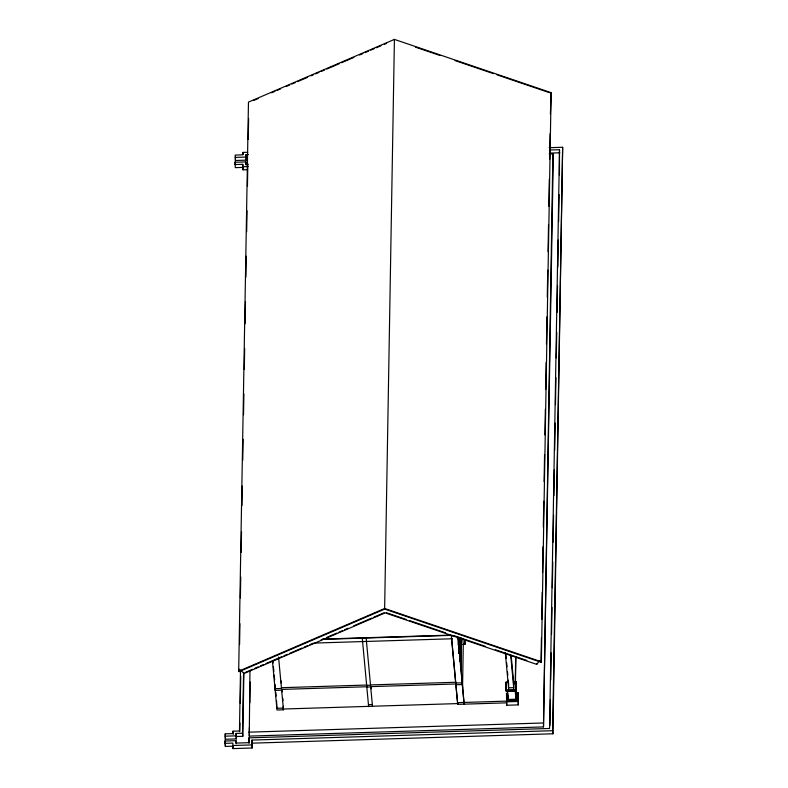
<?xml version="1.0" encoding="UTF-8"?>
<svg xmlns="http://www.w3.org/2000/svg" width="788" height="788" viewBox="0 0 788 788"><rect width="100%" height="100%" fill="white"/><g stroke="black" fill="none" stroke-linecap="round" stroke-linejoin="round"><path stroke-width="1.18" d="M252.239 743.163L552.92 733.786L552.634 730.703L251.953 740.08L252.15 747.999L233.051 748.6L233.09 746.177L225.348 746.423L225.102 741.015L235.947 740.681L236.233 743.764M236.361 736.504L242.812 736.297L242.527 733.214L236.075 733.421L236.311 738.917L225.476 739.262L225.23 733.855L232.972 733.608L233.012 731.195L239.463 730.988L240.498 670.736M247.294 169.686L242.99 169.824L243.029 167.401L235.287 167.647L235.041 162.239L245.886 161.904L246.171 164.988M248.358 154.566L246.004 154.645L246.25 160.141L235.415 160.486L235.169 155.078L242.911 154.832L242.95 152.419L247.727 152.271M225.348 746.423L225.23 733.855M235.366 162.899L235.454 158.161M233.051 748.6L232.805 743.094L225.063 743.34M242.99 169.824L242.743 164.318L235.001 164.564M235.947 740.681L235.907 743.094L248.811 742.69L248.89 737.854L549.571 728.476L559.51 149.7L549.689 150.006M236.311 738.917L236.075 733.421M245.886 161.904L245.846 164.318L247.993 164.249M246.25 160.141L246.004 154.645M238.685 671.209L248.466 102.105L394.414 39.4L551.127 92.669L541.346 661.762L541.001 662.225L384.692 609.094L239.119 671.642L238.685 671.209L384.642 608.494L541.346 661.762M239.119 671.642L239.158 669.179M239.582 644.604L239.946 623.702M240.389 597.895L240.744 576.993M241.167 552.418L241.522 531.516M241.965 505.709L242.31 486.038M242.753 460.222L243.108 439.33M243.531 414.744L243.886 393.852M244.31 369.267L244.664 348.375M245.088 323.789L245.472 301.666M245.895 277.081L246.25 256.189M246.674 231.603L247.028 210.711M247.452 186.126L247.836 164.002M248.259 139.417L248.614 118.525M239.798 731.619L239.946 723.01M240.281 703.329L240.744 676.281M242.527 733.214L243.561 672.991M242.812 736.297L243.906 672.381M549.216 153.995L552.9 153.877L553.265 157.817L543.493 726.92L249.264 736.1L249.954 670.706M249.136 743.36L248.89 737.854M249.264 736.1L249.412 727.491M249.835 702.916L250.19 682.014M252.15 747.999L251.953 740.08M283.335 706.146L283.296 708.087L276.844 708.284L276.578 700.837M272.451 660.846L277.002 709.998L283.463 709.801L283.473 709.023L457.69 703.585L457.67 704.364L506.714 702.837L506.674 705.25L518.287 704.886L518.12 692.75L515.795 692.829M368.489 704.659L372.36 704.531M384.642 608.494L394.414 39.4M458.36 645.145L458.488 637.817M458.468 645.086L458.586 638.122M458.803 644.722L458.931 637.522M458.99 645.234L459.079 637.689M459.453 638.044L459.217 653.459L459.059 652.927M459.158 638.881L460.793 657.842M459.256 653.656L459.532 637.492M459.483 653.252L459.601 646.574L460.596 661.221M459.66 638.142L459.591 645.451M459.818 661.25L459.877 657.911L460.655 657.881M460.153 661.496L460.241 657.891M460.33 661.487L460.389 657.921M460.409 661.487L460.497 657.891M460.606 655.015L461.01 645.165L460.32 638.004M460.714 656.237L460.99 645.205M460.99 638.093L460.931 641.432L460.616 638.034M460.684 670.243L461.128 638.3M460.881 669.682L461.413 638.989M462.211 678.96L462.152 682.832L455.691 683.038M462.369 680.674L462.31 684.545L455.858 684.752M462.546 687.786L463.285 644.426L462.733 638.467M463.965 702.453L458.399 637.817M462.812 644.446L464.969 644.377L465.028 640.506M513.303 681.876L516.396 681.778L516.376 690.721L506.054 691.046L506.073 682.103L508.142 682.034M506.054 691.046L506.073 682.103M506.674 705.25L506.507 693.115L506.714 695.4M516.81 693.765L516.731 692.908L516.692 700.532L507.659 700.818L507.699 693.184M515.736 689.736L515.973 699.212L508.23 699.458L508.29 695.971M508.624 683.954L508.555 687.825L513.717 687.668L513.786 683.797M515.254 682.536L515.687 657.241M515.46 681.837L515.894 656.552M516.376 690.721L516.396 681.778M518.287 704.886L518.12 692.75M240.429 669.928L244.004 673.533L385.174 612.877L536.756 664.392L536.766 663.811M541.001 662.225L541.425 637.699M541.74 619.26L542.203 592.221M542.548 572.551L542.991 546.734M543.326 527.064L543.769 501.247M544.104 481.576L544.567 454.538M544.912 434.868L545.355 409.051M545.69 389.38L546.153 362.342M546.468 343.903L546.931 316.855M547.276 297.184L547.739 270.146M548.054 251.707L548.517 224.659M548.832 206.22L549.295 179.172M549.64 159.501L550.083 133.694M550.418 114.024L551.127 92.669M543.493 726.92L552.9 153.877M549.965 725.413L550.408 699.606M550.743 679.945L551.206 652.907M551.531 634.478L551.994 607.44M552.329 587.779L552.772 561.982M553.107 542.321L553.57 515.283M553.915 495.622L554.358 469.815M554.693 450.155L555.156 423.117M555.471 404.687L555.934 377.659M556.279 357.988L556.722 332.191M557.057 312.531L557.52 285.492M557.835 267.063L558.298 240.025M558.613 221.595L559.076 194.557M559.421 174.897L559.51 149.7M552.634 730.703L562.652 147.277L549.147 147.701M552.92 733.786L562.652 147.277M536.756 664.392L539.632 660.59M253.569 100.529L258.07 98.598M271.604 92.787L274.982 91.329M277.238 90.364L280.617 88.906M286.251 86.493L289.639 85.035M291.895 84.07L295.273 82.612M297.529 81.647L307.675 77.283M311.053 75.835L313.309 74.86M315.564 73.895L318.943 72.447M321.199 71.472L324.577 70.024M326.833 69.048L339.234 63.73M341.49 62.754L353.891 57.425M359.525 55.012L362.904 53.554M365.159 52.589L368.538 51.131M370.793 50.166L374.182 48.708M376.428 47.743L380.939 45.803M384.327 44.355L386.573 43.379M245.787 672.194L252.524 669.288M254.78 668.322L258.149 666.875M260.395 665.909L263.773 664.461M266.019 663.496L281.759 656.729M284.005 655.764L287.374 654.316M289.629 653.35L301.991 648.041M304.237 647.076L307.615 645.628M309.861 644.653L313.24 643.205M321.1 639.826L323.356 638.861M326.724 637.413L336.84 633.069M339.096 632.094L342.465 630.646M344.711 629.681L348.089 628.233M353.704 625.82L371.69 618.087M373.945 617.122L384.061 612.778M235.129 157.403L245.964 157.058M549.985 153.089L559.795 152.783M242.704 166.741L248.082 166.573M324.567 639.029L450.115 635.108M322.41 639.383L452.174 635.335M454.548 635.739L451.317 635.847L457.67 704.364M314.156 643.077L452.489 638.763M457.385 638.605L461.059 638.497M459.108 639.413L459.03 651.41M458.754 644.17L459.522 644.141M281.493 687.697L366.666 685.038M370.537 684.92L455.71 682.26M366.656 685.333L370.527 685.215M281.483 688.476L275.032 688.673L275.091 684.802L275.189 690.386L281.641 690.19M281.651 689.411L366.824 686.752M370.695 686.634L455.868 683.974M366.824 687.047L370.695 686.919M513.412 683.078L516.514 682.979M505.945 689.845L516.268 689.52M514.072 690.682L507.442 690.889L508.23 699.458M507.364 701.093L457.513 702.65L457.532 701.872L457.69 703.585M506.349 701.822L517.962 701.468M248.9 732.16L543.129 722.98M225.191 736.179L236.026 735.834M232.765 745.517L251.864 744.916M415.434 47.122L439.891 55.436M455.04 60.578L493.475 73.648M496.972 74.83L549.384 92.649M386.347 612.69L406.076 619.398M409.563 620.58L445.535 632.813M453.661 635.571L485.004 646.219M495.445 649.775L526.788 660.423M515.933 684.339L515.854 683.482L515.815 691.115L506.782 691.401L506.704 690.544M516.692 700.532L516.613 699.685L507.58 699.961L507.659 700.818M515.185 690.652L515.973 699.212M511.176 655.685L513.884 684.841M510.663 654.7L513.815 688.712M505.906 654.631L506.241 658.275M506.694 663.141L507.029 666.786M507.482 671.642L507.817 675.286M508.27 680.143L508.605 683.787M505.275 652.434L508.654 688.87M464.526 639.6L464.969 644.377M460.507 638.388L461.029 644.101M460.113 638.014L460.911 645.205M459.552 647.716L460.182 654.493M459.502 648.327L459.946 653.124M457.877 636.852L464.122 704.167M459.768 658.876L459.975 661.132M451.672 638.704L457.414 700.68M370.961 686.407L371.187 688.791M366.154 638.014L372.507 706.54M362.283 638.142L368.636 706.659M242.95 152.419L243.137 154.468M242.743 164.318L243.029 167.401M235.041 162.239L235.238 164.298M281.119 680.93L281.434 683.393M281.917 689.48L282.143 691.923M282.705 698.03L283.03 700.63M278.558 657.015L283.463 709.801M272.845 660.6L273.072 663.023M273.406 666.648L273.86 671.494M274.194 675.119L274.648 679.965M275.81 692.485L276.135 696.06M233.012 731.195L233.297 734.278M225.102 741.015L225.388 744.099"/></g></svg>
